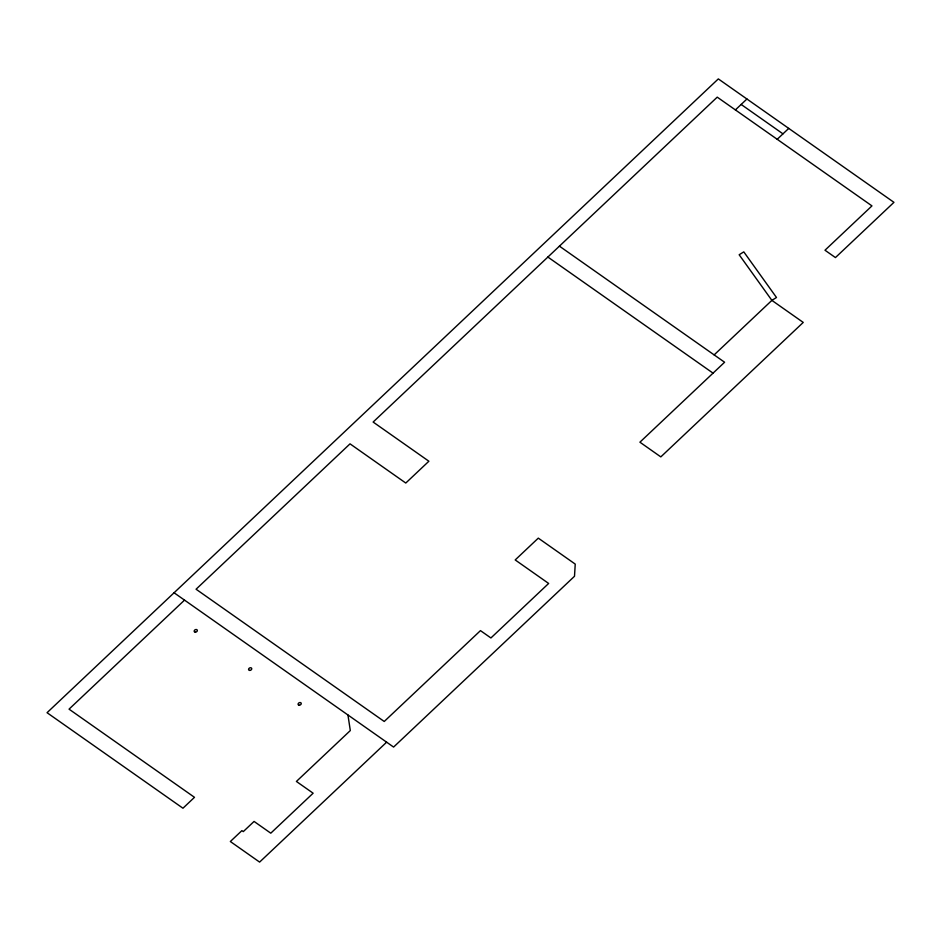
<?xml version="1.0" encoding="UTF-8"?>
<svg xmlns="http://www.w3.org/2000/svg" width="941" height="941" viewBox="0 0 941 941"><rect width="100%" height="100%" fill="white"/><g stroke="black" fill="none" stroke-linecap="round" stroke-linejoin="round"><path stroke-width="1.41" d="M184.518 600.123L69.046 709.149L194.493 797.321L182.954 808.225L47.05 712.702L718.324 78.903L893.95 202.339L835.443 257.575L824.986 250.224L871.954 205.891L717.23 97.146L373.13 422.05L428.884 461.231L405.783 483.039L350.028 443.846L196.069 589.219L384.234 721.476L480.463 630.623L490.92 637.963L548.65 583.455L515.197 559.942L538.299 538.134L575.233 564.094L574.504 576.268L393.597 747.072L174.073 592.771M735.392 109.909L746.931 99.005M777.207 139.292L788.746 128.399M714.137 354.898L771.879 300.379L776.49 297.497L743.79 251.87L739.167 254.752L771.879 300.379L803.238 322.422L660.817 456.891L639.915 442.188L724.594 362.238L559.425 246.154M386.633 742.178L259.61 862.097L230.345 841.525L241.884 830.632L243.284 831.609L254.058 821.434L270.785 833.185L313.13 793.204L296.403 781.453L350.311 730.557L347.947 714.984M741.155 104.451L782.971 133.845M547.874 257.058L713.043 373.142M299.179 705.209A1.67 1.235 -27.3 0 0 301.214 703.28A1.67 1.235 -27.3 0 0 298.603 703.127A1.67 1.235 -27.3 0 0 299.179 705.209M249.683 670.415A1.67 1.235 -27.3 0 0 251.718 668.498A1.67 1.235 -27.3 0 0 249.094 668.333A1.67 1.235 -27.3 0 0 249.683 670.415M195.269 632.176A1.67 1.235 -27.3 0 0 197.304 630.247A1.67 1.235 -27.3 0 0 194.693 630.094A1.67 1.235 -27.3 0 0 195.269 632.176"/></g></svg>
